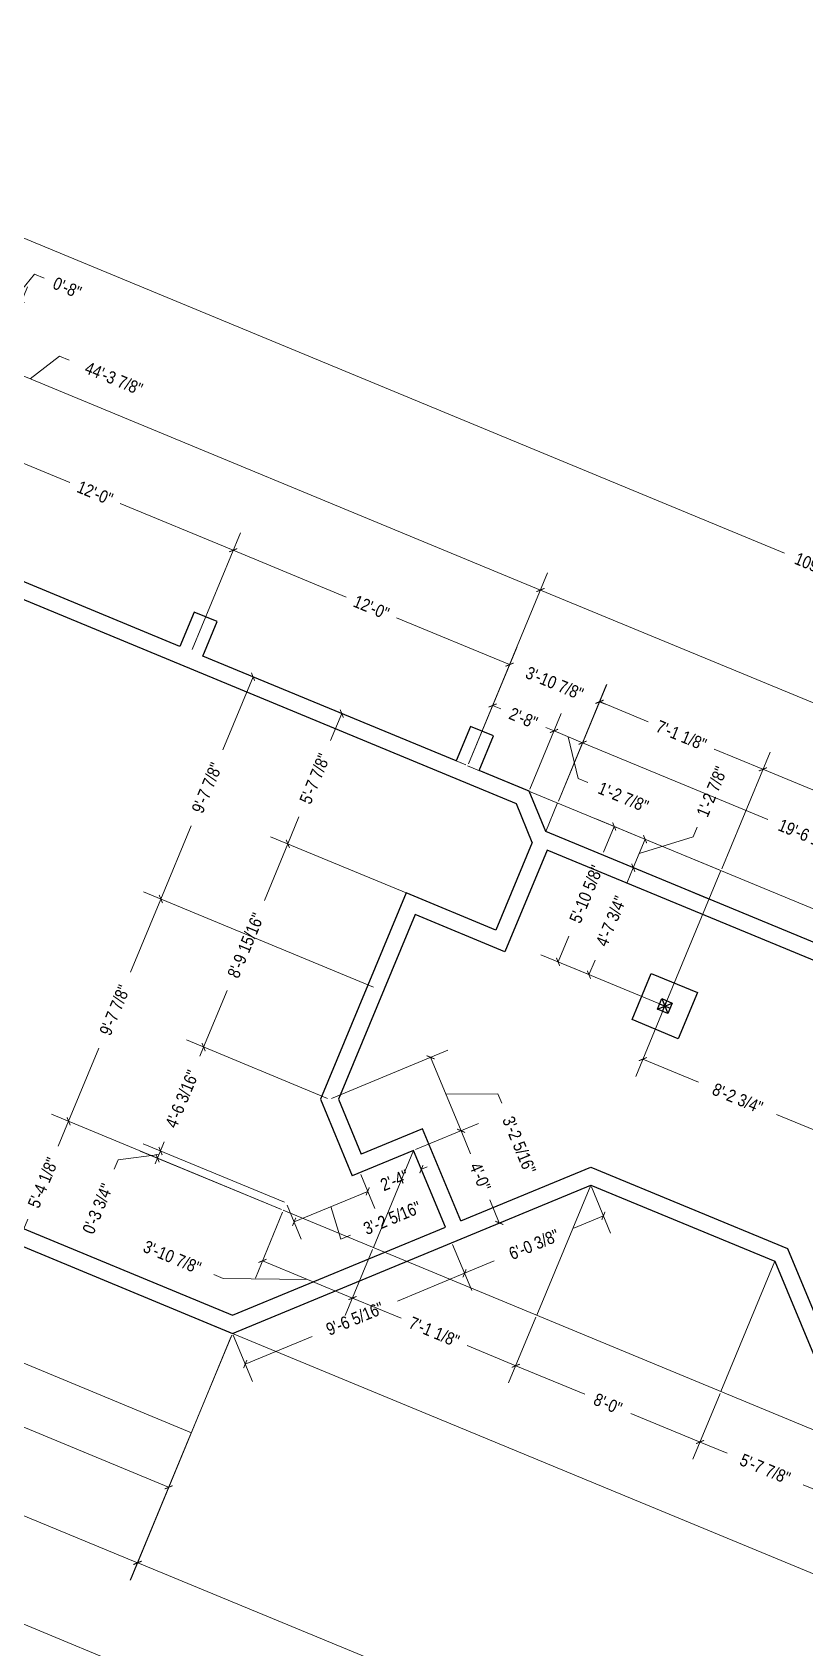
# Model space of a CAD drawing. Header units: inches. Extents: x 6006 to 8652, y 3716 to 4924.
# Drawn here: x 6566 to 6938, y 4146 to 4924 of the extents above; entities that cross this region are included whole.
import ezdxf

# ---------------------------------------------------------------- set-up
doc = ezdxf.new("R2010")
doc.units = ezdxf.units.IN
doc.header["$MEASUREMENT"] = 0
doc.layers.add('FOUNDATION', color=7, linetype='Continuous', lineweight=30)
doc.layers.add('GRID LAYOUT', color=1, linetype='Continuous', lineweight=9)
doc.styles.add('ARCHENTLTD', font='technical.ttf', dxfattribs={"height": 6})
doc.dimstyles.new('ARCHENTLTD', dxfattribs={"dimscale": 0.05, "dimtxt": 0.1875, "dimasz": 3, "dimexe": 9, "dimexo": 1, "dimgap": 2.5, "dimtad": 0, "dimdec": 1, "dimzin": 1, "dimdsep": 46, "dimlunit": 4, "dimtxsty": 'ARCHENTLTD', "dimblk": 'ARCHTICK', "dimcen": 6, "dimclrd": 256, "dimclre": 256, "dimclrt": 256, "dimazin": 0, "dimtol": 1, "dimtfac": 1, "dimtdec": 1, "dimtofl": 0, "dimtmove": 1, "dimatfit": 3, "dimldrblk": 'ARCHTICK', "dimfxl": 1, "dimfrac": 2, "dimtolj": 1, "dimtzin": 0, "dimlwd": 9, "dimlwe": 9, "dimarcsym": 0})

# ---------------------------------------------------------------- blocks, each defined once
blk = doc.blocks.new('_ArchTick')
at = {"color": 0, "linetype": 'ByBlock', "const_width": 0.15}
blk.add_lwpolyline([(-0.5, -0.5), (0.5, 0.5)], dxfattribs=at)
blk = doc.blocks.new('*D5')
at = {"layer": 'GRID LAYOUT', "color": 3, "lineweight": 9}
for p, q in [((6775.97, 4571.39), (6791.05, 4607.79)), ((6787.61, 4599.48), (6791.62, 4597.82)), ((6805.54, 4559.14), (6820.62, 4595.55)), ((6817.17, 4587.23), (6813.16, 4588.9))]:
    blk.add_line(p, q, dxfattribs=at)
at = {"layer": 'GRID LAYOUT', "color": 3, "lineweight": 9, "xscale": 3, "yscale": 3, "zscale": 3}
for p, rotation in [((6787.61, 4599.48), 157.4999999999999), ((6817.17, 4587.23), 337.4999999999999)]:
    blk.add_blockref('_ArchTick', p, dxfattribs=dict(at, rotation=rotation))
at = {"layer": 'GRID LAYOUT', "color": 3, "insert": (6802.39, 4593.36), "char_height": 6, "attachment_point": 5, "rotation": 337.5, "style": 'ARCHENTLTD'}
blk.add_mtext('\\A1;2\'-8"', dxfattribs=at)
blk = doc.blocks.new('*D6')
at = {"layer": 'GRID LAYOUT', "color": 3, "lineweight": 9}
for p, q in [((6642.93, 4626.49), (6666.16, 4682.56)), ((6662.71, 4674.25), (6717.11, 4651.71)), ((6795.75, 4619.14), (6741.35, 4641.67)), ((6775.97, 4571.39), (6799.2, 4627.45))]:
    blk.add_line(p, q, dxfattribs=at)
at = {"layer": 'GRID LAYOUT', "color": 3, "lineweight": 9, "xscale": 3, "yscale": 3, "zscale": 3}
for p, rotation in [((6662.71, 4674.25), 157.5000000000005), ((6795.75, 4619.14), 337.5000000000005)]:
    blk.add_blockref('_ArchTick', p, dxfattribs=dict(at, rotation=rotation))
at = {"layer": 'GRID LAYOUT', "color": 3, "insert": (6729.23, 4646.69), "char_height": 6, "attachment_point": 5, "rotation": 337.5, "style": 'ARCHENTLTD'}
blk.add_mtext('\\A1;12\'-0"', dxfattribs=at)
blk = doc.blocks.new('*D7')
at = {"layer": 'GRID LAYOUT', "color": 3, "lineweight": 9}
for p, q in [((6509.9, 4681.6), (6533.12, 4737.67)), ((6529.67, 4729.35), (6584.07, 4706.82)), ((6662.71, 4674.25), (6608.31, 4696.78)), ((6642.93, 4626.49), (6666.16, 4682.56))]:
    blk.add_line(p, q, dxfattribs=at)
at = {"layer": 'GRID LAYOUT', "color": 3, "lineweight": 9, "xscale": 3, "yscale": 3, "zscale": 3}
for p, rotation in [((6529.67, 4729.35), 157.5000000000001), ((6662.71, 4674.25), 337.5000000000001)]:
    blk.add_blockref('_ArchTick', p, dxfattribs=dict(at, rotation=rotation))
at = {"layer": 'GRID LAYOUT', "color": 3, "insert": (6596.19, 4701.8), "char_height": 6, "attachment_point": 5, "rotation": 337.5, "style": 'ARCHENTLTD'}
blk.add_mtext('\\A1;12\'-0"', dxfattribs=at)
blk = doc.blocks.new('*D10')
at = {"layer": 'GRID LAYOUT', "color": 3, "lineweight": 9}
for p, q in [((6549.83, 4788.45), (6556.35, 4804.21)), ((6556.6, 4794.36), (6567.04, 4807.16)), ((6557.22, 4785.39), (6563.74, 4801.15)), ((6567.04, 4807.16), (6571.66, 4805.24)), ((6552.91, 4795.89), (6560.3, 4792.83))]:
    blk.add_line(p, q, dxfattribs=at)
at = {"layer": 'GRID LAYOUT', "color": 3, "lineweight": 9, "xscale": 3, "yscale": 3, "zscale": 3}
for p, rotation in [((6552.91, 4795.89), 157.5000000000063), ((6560.3, 4792.83), 337.5000000000063)]:
    blk.add_blockref('_ArchTick', p, dxfattribs=dict(at, rotation=rotation))
at = {"layer": 'GRID LAYOUT', "color": 3, "insert": (6582.78, 4800.64), "char_height": 6, "attachment_point": 5, "rotation": 337.5, "style": 'ARCHENTLTD'}
blk.add_mtext('\\A1;0\'-8"', dxfattribs=at)
blk = doc.blocks.new('*D14')
at = {"layer": 'GRID LAYOUT', "color": 3, "lineweight": 9}
for p, q in [((6819.29, 4553.45), (6842.56, 4609.63)), ((6839.12, 4601.32), (6862.53, 4591.62)), ((6917.75, 4568.74), (6894.34, 4578.44)), ((6897.92, 4520.87), (6921.2, 4577.06))]:
    blk.add_line(p, q, dxfattribs=at)
at = {"layer": 'GRID LAYOUT', "color": 3, "lineweight": 9, "xscale": 3, "yscale": 3, "zscale": 3}
for p, rotation in [((6839.12, 4601.32), 157.5000000000013), ((6917.75, 4568.74), 337.5000000000013)]:
    blk.add_blockref('_ArchTick', p, dxfattribs=dict(at, rotation=rotation))
at = {"layer": 'GRID LAYOUT', "color": 3, "insert": (6878.43, 4585.03), "char_height": 6, "attachment_point": 5, "rotation": 337.5, "style": 'ARCHENTLTD'}
blk.add_mtext('\\A1;7\'-1 1/8"', dxfattribs=at)
blk = doc.blocks.new('*D15')
at = {"layer": 'GRID LAYOUT', "color": 3, "lineweight": 9}
for p, q in [((6805.54, 4559.14), (6820.62, 4595.55)), ((6817.17, 4587.23), (6830.92, 4581.54)), ((6819.29, 4553.45), (6834.37, 4589.85)), ((6824.05, 4584.39), (6828.84, 4564.29)), ((6828.84, 4564.29), (6833.46, 4562.37))]:
    blk.add_line(p, q, dxfattribs=at)
at = {"layer": 'GRID LAYOUT', "color": 3, "lineweight": 9, "xscale": 3, "yscale": 3, "zscale": 3}
for p, rotation in [((6817.17, 4587.23), 157.4999999999909), ((6830.92, 4581.54), 337.4999999999909)]:
    blk.add_blockref('_ArchTick', p, dxfattribs=dict(at, rotation=rotation))
at = {"layer": 'GRID LAYOUT', "color": 3, "insert": (6850.54, 4555.3), "char_height": 6, "attachment_point": 5, "rotation": 337.5, "style": 'ARCHENTLTD'}
blk.add_mtext('\\A1;1\'-2 7/8"', dxfattribs=at)
blk = doc.blocks.new('*D16')
at = {"layer": 'GRID LAYOUT', "color": 3, "lineweight": 9}
for p, q in [((6897.92, 4520.87), (6921.2, 4577.06)), ((6917.75, 4568.74), (6951.01, 4554.97)), ((7006.45, 4532.01), (6973.19, 4545.78)), ((6986.62, 4484.13), (7009.89, 4540.32))]:
    blk.add_line(p, q, dxfattribs=at)
at = {"layer": 'GRID LAYOUT', "color": 3, "lineweight": 9, "xscale": 3, "yscale": 3, "zscale": 3}
for p, rotation in [((6917.75, 4568.74), 157.5000000000004), ((7006.45, 4532.01), 337.5000000000004)]:
    blk.add_blockref('_ArchTick', p, dxfattribs=dict(at, rotation=rotation))
at = {"layer": 'GRID LAYOUT', "color": 3, "insert": (6962.1, 4550.38), "char_height": 6, "attachment_point": 5, "rotation": 337.5, "style": 'ARCHENTLTD'}
blk.add_mtext('\\A1;8\'-0"', dxfattribs=at)
blk = doc.blocks.new('*D24')
at = {"layer": 'GRID LAYOUT', "color": 3, "lineweight": 9}
for p, q in [((6775.97, 4571.39), (6799.2, 4627.45)), ((6795.75, 4619.14), (6792.98, 4620.29)), ((6819.29, 4553.45), (6842.51, 4609.51)), ((6839.07, 4601.2), (6841.84, 4600.05))]:
    blk.add_line(p, q, dxfattribs=at)
at = {"layer": 'GRID LAYOUT', "color": 3, "lineweight": 9, "xscale": 3, "yscale": 3, "zscale": 3}
for p, rotation in [((6795.75, 4619.14), 337.5000000000005), ((6839.07, 4601.2), 157.5000000000005)]:
    blk.add_blockref('_ArchTick', p, dxfattribs=dict(at, rotation=rotation))
at = {"layer": 'GRID LAYOUT', "color": 3, "insert": (6817.41, 4610.17), "char_height": 6, "attachment_point": 5, "rotation": 337.5, "style": 'ARCHENTLTD'}
blk.add_mtext('\\A1;3\'-10 7/8"', dxfattribs=at)
blk = doc.blocks.new('*D25')
at = {"layer": 'GRID LAYOUT', "color": 3, "lineweight": 9}
for p, q in [((6819.29, 4553.45), (6834.37, 4589.85)), ((6830.92, 4581.54), (6920.05, 4544.62)), ((7047.22, 4491.95), (6958.09, 4528.86)), ((7035.58, 4463.85), (7050.66, 4500.26))]:
    blk.add_line(p, q, dxfattribs=at)
at = {"layer": 'GRID LAYOUT', "color": 3, "lineweight": 9, "xscale": 3, "yscale": 3, "zscale": 3}
for p, rotation in [((6830.92, 4581.54), 157.4999999999909), ((7047.22, 4491.95), 337.4999999999909)]:
    blk.add_blockref('_ArchTick', p, dxfattribs=dict(at, rotation=rotation))
at = {"layer": 'GRID LAYOUT', "color": 3, "insert": (6939.07, 4536.74), "char_height": 6, "attachment_point": 5, "rotation": 337.5, "style": 'ARCHENTLTD'}
blk.add_mtext('\\A1;19\'-6 1/8"', dxfattribs=at)
blk = doc.blocks.new('*D31')
at = {"layer": 'GRID LAYOUT', "color": 3, "lineweight": 9}
for p, q in [((6686.51, 4355.42), (6673.38, 4323.7)), ((6729.83, 4337.48), (6716.69, 4305.76)), ((6676.82, 4332.02), (6720.14, 4314.08)), ((6657.96, 4323.57), (6653.34, 4325.48)), ((6698.48, 4323.05), (6657.96, 4323.57))]:
    blk.add_line(p, q, dxfattribs=at)
at = {"layer": 'GRID LAYOUT', "color": 3, "lineweight": 9, "xscale": 3, "yscale": 3, "zscale": 3}
for p, rotation in [((6676.82, 4332.02), 157.4999999999996), ((6720.14, 4314.08), 337.4999999999996)]:
    blk.add_blockref('_ArchTick', p, dxfattribs=dict(at, rotation=rotation))
at = {"layer": 'GRID LAYOUT', "color": 3, "insert": (6633.34, 4333.77), "char_height": 6, "attachment_point": 5, "rotation": 337.5, "style": 'ARCHENTLTD'}
blk.add_mtext('\\A1;3\'-10 7/8"', dxfattribs=at)
blk = doc.blocks.new('*D32')
at = {"layer": 'GRID LAYOUT', "color": 3, "lineweight": 9}
for p, q in [((6729.83, 4337.48), (6716.69, 4305.76)), ((6720.14, 4314.08), (6743.55, 4304.38)), ((6808.47, 4304.9), (6795.33, 4273.19)), ((6798.77, 4281.5), (6775.36, 4291.2))]:
    blk.add_line(p, q, dxfattribs=at)
at = {"layer": 'GRID LAYOUT', "color": 3, "lineweight": 9, "xscale": 3, "yscale": 3, "zscale": 3}
for p, rotation in [((6720.14, 4314.08), 157.4999999999996), ((6798.77, 4281.5), 337.4999999999996)]:
    blk.add_blockref('_ArchTick', p, dxfattribs=dict(at, rotation=rotation))
at = {"layer": 'GRID LAYOUT', "color": 3, "insert": (6759.46, 4297.79), "char_height": 6, "attachment_point": 5, "rotation": 337.5, "style": 'ARCHENTLTD'}
blk.add_mtext('\\A1;7\'-1 1/8"', dxfattribs=at)
blk = doc.blocks.new('*D33')
at = {"layer": 'GRID LAYOUT', "color": 3, "lineweight": 9}
for p, q in [((6808.47, 4304.9), (6795.33, 4273.19)), ((6798.77, 4281.5), (6832.03, 4267.73)), ((6897.16, 4268.16), (6884.02, 4236.45)), ((6887.47, 4244.77), (6854.21, 4258.54))]:
    blk.add_line(p, q, dxfattribs=at)
at = {"layer": 'GRID LAYOUT', "color": 3, "lineweight": 9, "xscale": 3, "yscale": 3, "zscale": 3}
for p, rotation in [((6798.77, 4281.5), 157.4999999999996), ((6887.47, 4244.77), 337.4999999999996)]:
    blk.add_blockref('_ArchTick', p, dxfattribs=dict(at, rotation=rotation))
at = {"layer": 'GRID LAYOUT', "color": 3, "insert": (6843.12, 4263.13), "char_height": 6, "attachment_point": 5, "rotation": 337.5, "style": 'ARCHENTLTD'}
blk.add_mtext('\\A1;8\'-0"', dxfattribs=at)
blk = doc.blocks.new('*D34')
at = {"layer": 'GRID LAYOUT', "color": 3, "lineweight": 9}
for p, q in [((6897.16, 4268.16), (6884.02, 4236.45)), ((6887.47, 4244.77), (6900.47, 4239.38)), ((6959.87, 4242.19), (6946.74, 4210.47)), ((6950.18, 4218.79), (6937.18, 4224.17))]:
    blk.add_line(p, q, dxfattribs=at)
at = {"layer": 'GRID LAYOUT', "color": 3, "lineweight": 9, "xscale": 3, "yscale": 3, "zscale": 3}
for p, rotation in [((6887.47, 4244.77), 157.4999999999996), ((6950.18, 4218.79), 337.4999999999996)]:
    blk.add_blockref('_ArchTick', p, dxfattribs=dict(at, rotation=rotation))
at = {"layer": 'GRID LAYOUT', "color": 3, "insert": (6918.82, 4231.78), "char_height": 6, "attachment_point": 5, "rotation": 337.5, "style": 'ARCHENTLTD'}
blk.add_mtext('\\A1;5\'-7 7/8"', dxfattribs=at)
blk = doc.blocks.new('*D42')
at = {"layer": 'GRID LAYOUT', "color": 3, "lineweight": 9}
for p, q in [((6284.58, 4774.93), (6322.69, 4866.94)), ((6319.25, 4858.63), (6810.64, 4655.09)), ((6564.94, 4756.86), (6579.14, 4767.76)), ((6579.14, 4767.76), (6583.76, 4765.85)), ((6775.97, 4571.39), (6814.09, 4663.4))]:
    blk.add_line(p, q, dxfattribs=at)
at = {"layer": 'GRID LAYOUT', "color": 3, "lineweight": 9, "xscale": 3, "yscale": 3, "zscale": 3}
for p, rotation in [((6319.25, 4858.63), 157.4999999999994), ((6810.64, 4655.09), 337.4999999999994)]:
    blk.add_blockref('_ArchTick', p, dxfattribs=dict(at, rotation=rotation))
at = {"layer": 'GRID LAYOUT', "color": 3, "insert": (6605.24, 4756.95), "char_height": 6, "attachment_point": 5, "rotation": 337.5, "style": 'ARCHENTLTD'}
blk.add_mtext('\\A1;44\'-3 7/8"', dxfattribs=at)
blk = doc.blocks.new('*D43')
at = {"layer": 'GRID LAYOUT', "color": 3, "lineweight": 9}
for p, q in [((6775.97, 4571.39), (6814.09, 4663.4)), ((6810.64, 4655.09), (7154.57, 4512.62)), ((7538.22, 4353.71), (7194.29, 4496.17)), ((7503.94, 4270.94), (7541.67, 4362.03))]:
    blk.add_line(p, q, dxfattribs=at)
at = {"layer": 'GRID LAYOUT', "color": 3, "lineweight": 9, "xscale": 3, "yscale": 3, "zscale": 3}
for p, rotation in [((6810.64, 4655.09), 157.4999999999994), ((7538.22, 4353.71), 337.4999999999994)]:
    blk.add_blockref('_ArchTick', p, dxfattribs=dict(at, rotation=rotation))
at = {"layer": 'GRID LAYOUT', "color": 3, "insert": (7174.43, 4504.4), "char_height": 6, "attachment_point": 5, "rotation": 337.5, "style": 'ARCHENTLTD'}
blk.add_mtext('\\A1;65\'-7 1/2"', dxfattribs=at)
blk = doc.blocks.new('*D47')
at = {"layer": 'GRID LAYOUT', "color": 3, "lineweight": 9}
for p, q in [((6443.72, 4386.58), (6409.95, 4305.04)), ((6413.39, 4313.35), (6503.63, 4275.97)), ((6661.98, 4296.18), (6628.2, 4214.63)), ((6631.64, 4222.95), (6541.41, 4260.32))]:
    blk.add_line(p, q, dxfattribs=at)
at = {"layer": 'GRID LAYOUT', "color": 3, "lineweight": 9, "xscale": 3, "yscale": 3, "zscale": 3}
for p, rotation in [((6413.39, 4313.35), 157.4999999999995), ((6631.64, 4222.95), 337.4999999999995)]:
    blk.add_blockref('_ArchTick', p, dxfattribs=dict(at, rotation=rotation))
at = {"layer": 'GRID LAYOUT', "color": 3, "insert": (6522.52, 4268.15), "char_height": 6, "attachment_point": 5, "rotation": 337.5, "style": 'ARCHENTLTD'}
blk.add_mtext('\\A1;19\'-8 1/4"', dxfattribs=at)
blk = doc.blocks.new('*D50')
at = {"layer": 'GRID LAYOUT', "color": 3, "lineweight": 9}
for p, q in [((6150.77, 4451.9), (6121.76, 4381.84)), ((6125.2, 4390.16), (6349.42, 4297.28)), ((6616.59, 4186.61), (6392.37, 4279.49)), ((6642.17, 4248.36), (6613.15, 4178.3))]:
    blk.add_line(p, q, dxfattribs=at)
at = {"layer": 'GRID LAYOUT', "color": 3, "lineweight": 9, "xscale": 3, "yscale": 3, "zscale": 3}
for p, rotation in [((6125.2, 4390.16), 157.4999999999995), ((6616.59, 4186.61), 337.4999999999995)]:
    blk.add_blockref('_ArchTick', p, dxfattribs=dict(at, rotation=rotation))
at = {"layer": 'GRID LAYOUT', "color": 3, "insert": (6370.9, 4288.39), "char_height": 6, "attachment_point": 5, "rotation": 337.5, "style": 'ARCHENTLTD'}
blk.add_mtext('\\A1;44\'-3 7/8"', dxfattribs=at)
blk = doc.blocks.new('*D52')
at = {"layer": 'GRID LAYOUT', "color": 3, "lineweight": 9}
for p, q in [((6661.6, 4295.26), (6613.3, 4178.24)), ((6616.73, 4186.56), (6960.85, 4044.53)), ((7344.7, 3886.11), (7000.58, 4028.13)), ((7389.56, 3994.8), (7341.26, 3877.79))]:
    blk.add_line(p, q, dxfattribs=at)
at = {"layer": 'GRID LAYOUT', "color": 3, "lineweight": 9, "xscale": 3, "yscale": 3, "zscale": 3}
for p, rotation in [((6616.73, 4186.56), 157.5727538267524), ((7344.7, 3886.11), 337.5727538267524)]:
    blk.add_blockref('_ArchTick', p, dxfattribs=dict(at, rotation=rotation))
at = {"layer": 'GRID LAYOUT', "color": 3, "insert": (6980.72, 4036.33), "char_height": 6, "attachment_point": 5, "rotation": 337.57275, "style": 'ARCHENTLTD'}
blk.add_mtext('\\A1;65\'-7 1/2"', dxfattribs=at)
blk = doc.blocks.new('*D53')
at = {"layer": 'GRID LAYOUT', "color": 3, "lineweight": 9}
for p, q in [((6284.58, 4774.93), (6346.19, 4923.68)), ((6342.75, 4915.37), (6928.18, 4672.88)), ((7561.73, 4410.45), (6976.3, 4652.94)), ((7503.55, 4270.01), (7565.17, 4418.77))]:
    blk.add_line(p, q, dxfattribs=at)
at = {"layer": 'GRID LAYOUT', "color": 3, "lineweight": 9, "xscale": 3, "yscale": 3, "zscale": 3}
for p, rotation in [((6342.75, 4915.37), 157.5000000000054), ((7561.73, 4410.45), 337.5000000000054)]:
    blk.add_blockref('_ArchTick', p, dxfattribs=dict(at, rotation=rotation))
at = {"layer": 'GRID LAYOUT', "color": 3, "insert": (6952.24, 4662.91), "char_height": 6, "attachment_point": 5, "rotation": 337.5, "style": 'ARCHENTLTD'}
blk.add_mtext('\\A1;109\'-11 7/16"', dxfattribs=at)
blk = doc.blocks.new('*D54')
at = {"layer": 'GRID LAYOUT', "color": 3, "lineweight": 9}
for p, q in [((6150.77, 4451.9), (6103.27, 4337.22)), ((6106.71, 4345.53), (6695.01, 4101.85)), ((7325.75, 3840.59), (6737.46, 4084.27)), ((7369.81, 3946.96), (7322.31, 3832.27))]:
    blk.add_line(p, q, dxfattribs=at)
at = {"layer": 'GRID LAYOUT', "color": 3, "lineweight": 9, "xscale": 3, "yscale": 3, "zscale": 3}
for p, rotation in [((6106.71, 4345.53), 157.4999999999995), ((7325.75, 3840.59), 337.4999999999995)]:
    blk.add_blockref('_ArchTick', p, dxfattribs=dict(at, rotation=rotation))
at = {"layer": 'GRID LAYOUT', "color": 3, "insert": (6716.23, 4093.06), "char_height": 6, "attachment_point": 5, "rotation": 337.5, "style": 'ARCHENTLTD'}
blk.add_mtext('\\A1;109\'-11 1/2"', dxfattribs=at)
blk = doc.blocks.new('*D95')
at = {"layer": 'GRID LAYOUT', "color": 3, "lineweight": 9}
for p, q in [((6627.87, 4506.28), (6613.28, 4471.11)), ((6730.32, 4463.78), (6619.55, 4509.73)), ((6583.47, 4399.24), (6598.06, 4434.4)), ((6685.92, 4356.74), (6575.16, 4402.68))]:
    blk.add_line(p, q, dxfattribs=at)
at = {"layer": 'GRID LAYOUT', "color": 3, "lineweight": 9, "xscale": 3, "yscale": 3, "zscale": 3}
for p, rotation in [((6627.87, 4506.28), 67.47350971644711), ((6583.47, 4399.24), 247.4735097164472)]:
    blk.add_blockref('_ArchTick', p, dxfattribs=dict(at, rotation=rotation))
at = {"layer": 'GRID LAYOUT', "color": 3, "insert": (6605.67, 4452.76), "char_height": 6, "attachment_point": 5, "rotation": 67.47351, "style": 'ARCHENTLTD'}
blk.add_mtext('\\A1;9\'-7 7/8"', dxfattribs=at)
blk = doc.blocks.new('*D96')
at = {"layer": 'GRID LAYOUT', "color": 3, "lineweight": 9}
for p, q in [((6774.67, 4570.85), (6663.95, 4616.77)), ((6672.26, 4613.32), (6657.68, 4578.15)), ((6627.87, 4506.28), (6642.45, 4541.44)), ((6730.27, 4463.81), (6619.55, 4509.73))]:
    blk.add_line(p, q, dxfattribs=at)
at = {"layer": 'GRID LAYOUT', "color": 3, "lineweight": 9, "xscale": 3, "yscale": 3, "zscale": 3}
for p, rotation in [((6672.26, 4613.32), 67.47350971644715), ((6627.87, 4506.28), 247.4735097164472)]:
    blk.add_blockref('_ArchTick', p, dxfattribs=dict(at, rotation=rotation))
at = {"layer": 'GRID LAYOUT', "color": 3, "insert": (6650.07, 4559.8), "char_height": 6, "attachment_point": 5, "rotation": 67.47351, "style": 'ARCHENTLTD'}
blk.add_mtext('\\A1;9\'-7 7/8"', dxfattribs=at)
blk = doc.blocks.new('*D97')
at = {"layer": 'GRID LAYOUT', "color": 3, "lineweight": 9}
for p, q in [((6685.97, 4356.72), (6575.16, 4402.68)), ((6583.47, 4399.24), (6578.48, 4387.2)), ((6558.91, 4340.01), (6563.9, 4352.04)), ((6661.44, 4297.49), (6550.59, 4343.46))]:
    blk.add_line(p, q, dxfattribs=at)
at = {"layer": 'GRID LAYOUT', "color": 3, "lineweight": 9, "xscale": 3, "yscale": 3, "zscale": 3}
for p, rotation in [((6583.47, 4399.24), 67.47350971644711), ((6558.91, 4340.01), 247.4735097164472)]:
    blk.add_blockref('_ArchTick', p, dxfattribs=dict(at, rotation=rotation))
at = {"layer": 'GRID LAYOUT', "color": 3, "insert": (6571.19, 4369.62), "char_height": 6, "attachment_point": 5, "rotation": 67.47351, "style": 'ARCHENTLTD'}
blk.add_mtext('\\A1;5\'-4 1/8"', dxfattribs=at)
blk = doc.blocks.new('*D98')
at = {"layer": 'GRID LAYOUT', "color": 3, "lineweight": 9}
for p, q in [((6774.67, 4570.85), (6706.67, 4599.01)), ((6714.99, 4595.57), (6709.6, 4582.56)), ((6689.01, 4532.85), (6694.39, 4545.85)), ((6748.69, 4508.13), (6680.69, 4536.3))]:
    blk.add_line(p, q, dxfattribs=at)
at = {"layer": 'GRID LAYOUT', "color": 3, "lineweight": 9, "xscale": 3, "yscale": 3, "zscale": 3}
for p, rotation in [((6714.99, 4595.57), 67.49999999999936), ((6689.01, 4532.85), 247.4999999999993)]:
    blk.add_blockref('_ArchTick', p, dxfattribs=dict(at, rotation=rotation))
at = {"layer": 'GRID LAYOUT', "color": 3, "insert": (6702, 4564.21), "char_height": 6, "attachment_point": 5, "rotation": 67.5, "style": 'ARCHENTLTD'}
blk.add_mtext('\\A1;5\'-7 7/8"', dxfattribs=at)
blk = doc.blocks.new('*D99')
at = {"layer": 'GRID LAYOUT', "color": 3, "lineweight": 9}
for p, q in [((6748.69, 4508.13), (6680.69, 4536.3)), ((6689.01, 4532.85), (6677.73, 4505.63)), ((6648.47, 4434.97), (6659.74, 4462.2)), ((6708.15, 4410.25), (6640.15, 4438.42))]:
    blk.add_line(p, q, dxfattribs=at)
at = {"layer": 'GRID LAYOUT', "color": 3, "lineweight": 9, "xscale": 3, "yscale": 3, "zscale": 3}
for p, rotation in [((6689.01, 4532.85), 67.49999999999936), ((6648.47, 4434.97), 247.4999999999993)]:
    blk.add_blockref('_ArchTick', p, dxfattribs=dict(at, rotation=rotation))
at = {"layer": 'GRID LAYOUT', "color": 3, "insert": (6668.74, 4483.91), "char_height": 6, "attachment_point": 5, "rotation": 67.5, "style": 'ARCHENTLTD'}
blk.add_mtext('\\A1;8\'-9 15/16"', dxfattribs=at)
blk = doc.blocks.new('*D100')
at = {"layer": 'GRID LAYOUT', "color": 3, "lineweight": 9}
for p, q in [((6708.15, 4410.25), (6640.15, 4438.42)), ((6648.47, 4434.97), (6646.65, 4430.59)), ((6687.41, 4360.2), (6619.42, 4388.37)), ((6627.73, 4384.92), (6629.55, 4389.31))]:
    blk.add_line(p, q, dxfattribs=at)
at = {"layer": 'GRID LAYOUT', "color": 3, "lineweight": 9, "xscale": 3, "yscale": 3, "zscale": 3}
for p, rotation in [((6648.47, 4434.97), 67.49999999999936), ((6627.73, 4384.92), 247.4999999999993)]:
    blk.add_blockref('_ArchTick', p, dxfattribs=dict(at, rotation=rotation))
at = {"layer": 'GRID LAYOUT', "color": 3, "insert": (6638.1, 4409.95), "char_height": 6, "attachment_point": 5, "rotation": 67.5, "style": 'ARCHENTLTD'}
blk.add_mtext('\\A1;4\'-6 3/16"', dxfattribs=at)
blk = doc.blocks.new('*D101')
at = {"layer": 'GRID LAYOUT', "color": 3, "lineweight": 9}
for p, q in [((6687.41, 4360.2), (6619.42, 4388.37)), ((6607.25, 4380.71), (6605.34, 4376.09)), ((6627.01, 4383.18), (6607.25, 4380.71)), ((6685.92, 4356.74), (6617.98, 4384.89)), ((6626.29, 4381.44), (6625.15, 4378.67)), ((6627.73, 4384.92), (6626.29, 4381.44)), ((6627.73, 4384.92), (6628.88, 4387.69))]:
    blk.add_line(p, q, dxfattribs=at)
at = {"layer": 'GRID LAYOUT', "color": 3, "lineweight": 9, "xscale": 3, "yscale": 3, "zscale": 3}
for p, rotation in [((6626.29, 4381.44), 67.49999999999939), ((6627.73, 4384.92), 247.4999999999993)]:
    blk.add_blockref('_ArchTick', p, dxfattribs=dict(at, rotation=rotation))
at = {"layer": 'GRID LAYOUT', "color": 3, "insert": (6597.47, 4357.1), "char_height": 6, "attachment_point": 5, "rotation": 67.5, "style": 'ARCHENTLTD'}
blk.add_mtext('\\A1;0\'-3 3/4"', dxfattribs=at)
blk = doc.blocks.new('*D102')
at = {"layer": 'GRID LAYOUT', "color": 3, "lineweight": 9}
for p, q in [((6724.11, 4373.55), (6730.9, 4357.16)), ((6692.07, 4350.82), (6727.46, 4365.48)), ((6688.72, 4358.89), (6695.51, 4342.5)), ((6709.76, 4358.15), (6714.49, 4342.42)), ((6714.49, 4342.42), (6719.11, 4344.34))]:
    blk.add_line(p, q, dxfattribs=at)
at = {"layer": 'GRID LAYOUT', "color": 3, "lineweight": 9, "xscale": 3, "yscale": 3, "zscale": 3}
for p, rotation in [((6727.46, 4365.48), 22.50000000000307), ((6692.07, 4350.82), 202.5000000000031)]:
    blk.add_blockref('_ArchTick', p, dxfattribs=dict(at, rotation=rotation))
at = {"layer": 'GRID LAYOUT', "color": 3, "insert": (6739.24, 4352.67), "char_height": 6, "attachment_point": 5, "rotation": 22.5, "style": 'ARCHENTLTD'}
blk.add_mtext('\\A1;3\'-2 5/16"', dxfattribs=at)
blk = doc.blocks.new('*D103')
at = {"layer": 'GRID LAYOUT', "color": 3, "lineweight": 9}
for p, q in [((6749.98, 4384.27), (6756.76, 4367.88)), ((6724.11, 4373.55), (6730.9, 4357.16)), ((6753.32, 4376.19), (6756.09, 4377.34)), ((6727.46, 4365.48), (6724.69, 4364.33))]:
    blk.add_line(p, q, dxfattribs=at)
at = {"layer": 'GRID LAYOUT', "color": 3, "lineweight": 9, "xscale": 3, "yscale": 3, "zscale": 3}
for p, rotation in [((6753.32, 4376.19), 202.5000000000031), ((6727.46, 4365.48), 22.50000000000312)]:
    blk.add_blockref('_ArchTick', p, dxfattribs=dict(at, rotation=rotation))
at = {"layer": 'GRID LAYOUT', "color": 3, "insert": (6740.39, 4370.84), "char_height": 6, "attachment_point": 5, "rotation": 22.5, "style": 'ARCHENTLTD'}
blk.add_mtext('\\A1;2\'-4"', dxfattribs=at)
blk = doc.blocks.new('*D104')
at = {"layer": 'GRID LAYOUT', "color": 3, "lineweight": 9}
for p, q in [((6768.34, 4339.92), (6777.54, 4317.71)), ((6774.1, 4326.03), (6741.85, 4312.67)), ((6662.74, 4296.18), (6671.94, 4273.97)), ((6668.5, 4282.29), (6700.75, 4295.65))]:
    blk.add_line(p, q, dxfattribs=at)
at = {"layer": 'GRID LAYOUT', "color": 3, "lineweight": 9, "xscale": 3, "yscale": 3, "zscale": 3}
for p, rotation in [((6774.1, 4326.03), 22.50000000002829), ((6668.5, 4282.29), 202.5000000000283)]:
    blk.add_blockref('_ArchTick', p, dxfattribs=dict(at, rotation=rotation))
at = {"layer": 'GRID LAYOUT', "color": 3, "insert": (6721.3, 4304.16), "char_height": 6, "attachment_point": 5, "rotation": 22.5, "style": 'ARCHENTLTD'}
blk.add_mtext('\\A1;9\'-6 5/16"', dxfattribs=at)
blk = doc.blocks.new('*D105')
at = {"layer": 'GRID LAYOUT', "color": 3, "lineweight": 9}
for p, q in [((6835.21, 4367.62), (6844.41, 4345.41)), ((6840.96, 4353.73), (6826.67, 4347.8)), ((6768.34, 4339.92), (6777.54, 4317.71)), ((6774.1, 4326.03), (6788.4, 4331.95))]:
    blk.add_line(p, q, dxfattribs=at)
at = {"layer": 'GRID LAYOUT', "color": 3, "lineweight": 9, "xscale": 3, "yscale": 3, "zscale": 3}
for p, rotation in [((6840.96, 4353.73), 22.50000000002832), ((6774.1, 4326.03), 202.5000000000284)]:
    blk.add_blockref('_ArchTick', p, dxfattribs=dict(at, rotation=rotation))
at = {"layer": 'GRID LAYOUT', "color": 3, "insert": (6807.53, 4339.88), "char_height": 6, "attachment_point": 5, "rotation": 22.5, "style": 'ARCHENTLTD'}
blk.add_mtext('\\A1;6\'-0 3/8"', dxfattribs=at)
blk = doc.blocks.new('*D106')
at = {"layer": 'GRID LAYOUT', "color": 3, "lineweight": 9}
for p, q in [((6750.52, 4385.57), (6780.75, 4398.1)), ((6772.43, 4394.65), (6777.02, 4383.59)), ((6790.8, 4350.31), (6786.22, 4361.37)), ((6768.89, 4341.23), (6799.12, 4353.75))]:
    blk.add_line(p, q, dxfattribs=at)
at = {"layer": 'GRID LAYOUT', "color": 3, "lineweight": 9, "xscale": 3, "yscale": 3, "zscale": 3}
for p, rotation in [((6772.43, 4394.65), 112.4999999999997), ((6790.8, 4350.31), 292.4999999999997)]:
    blk.add_blockref('_ArchTick', p, dxfattribs=dict(at, rotation=rotation))
at = {"layer": 'GRID LAYOUT', "color": 3, "insert": (6781.62, 4372.48), "char_height": 6, "attachment_point": 5, "rotation": 292.5, "style": 'ARCHENTLTD'}
blk.add_mtext('\\A1;4\'-0"', dxfattribs=at)
blk = doc.blocks.new('*D107')
at = {"layer": 'GRID LAYOUT', "color": 3, "lineweight": 9}
for p, q in [((6709.99, 4410.25), (6766.09, 4433.49)), ((6772.43, 4394.65), (6757.77, 4430.04)), ((6765.1, 4412.35), (6790.15, 4412.51)), ((6790.15, 4412.51), (6792.07, 4407.89)), ((6750.52, 4385.57), (6780.75, 4398.1))]:
    blk.add_line(p, q, dxfattribs=at)
at = {"layer": 'GRID LAYOUT', "color": 3, "lineweight": 9, "xscale": 3, "yscale": 3, "zscale": 3}
for p, rotation in [((6757.77, 4430.04), 112.4999999999997), ((6772.43, 4394.65), 292.4999999999997)]:
    blk.add_blockref('_ArchTick', p, dxfattribs=dict(at, rotation=rotation))
at = {"layer": 'GRID LAYOUT', "color": 3, "insert": (6800.4, 4387.77), "char_height": 6, "attachment_point": 5, "rotation": 292.5, "style": 'ARCHENTLTD'}
blk.add_mtext('\\A1;3\'-2 5/16"', dxfattribs=at)
blk = doc.blocks.new('*D108')
at = {"layer": 'GRID LAYOUT', "color": 3, "lineweight": 9}
for p, q in [((6896.62, 4520.33), (6852.72, 4538.52)), ((6858.18, 4528.2), (6884.17, 4536.26)), ((6884.17, 4536.26), (6886.09, 4540.88)), ((6861.03, 4535.07), (6855.34, 4521.32)), ((6890.92, 4506.58), (6847.02, 4524.77))]:
    blk.add_line(p, q, dxfattribs=at)
at = {"layer": 'GRID LAYOUT', "color": 3, "lineweight": 9, "xscale": 3, "yscale": 3, "zscale": 3}
for p, rotation in [((6861.03, 4535.07), 67.4999999999996), ((6855.34, 4521.32), 247.4999999999996)]:
    blk.add_blockref('_ArchTick', p, dxfattribs=dict(at, rotation=rotation))
at = {"layer": 'GRID LAYOUT', "color": 3, "insert": (6893.16, 4557.96), "char_height": 6, "attachment_point": 5, "rotation": 67.5, "style": 'ARCHENTLTD'}
blk.add_mtext('\\A1;1\'-2 7/8"', dxfattribs=at)
blk = doc.blocks.new('*D109')
at = {"layer": 'GRID LAYOUT', "color": 3, "lineweight": 9}
for p, q in [((6890.92, 4506.58), (6847.02, 4524.77)), ((6855.34, 4521.32), (6852.43, 4514.3)), ((6834, 4469.82), (6836.91, 4476.84)), ((6869.59, 4455.08), (6825.69, 4473.26))]:
    blk.add_line(p, q, dxfattribs=at)
at = {"layer": 'GRID LAYOUT', "color": 3, "lineweight": 9, "xscale": 3, "yscale": 3, "zscale": 3}
for p, rotation in [((6855.34, 4521.32), 67.4999999999996), ((6834, 4469.82), 247.4999999999996)]:
    blk.add_blockref('_ArchTick', p, dxfattribs=dict(at, rotation=rotation))
at = {"layer": 'GRID LAYOUT', "color": 3, "insert": (6844.67, 4495.57), "char_height": 6, "attachment_point": 5, "rotation": 67.5, "style": 'ARCHENTLTD'}
blk.add_mtext('\\A1;4\'-7 3/4"', dxfattribs=at)
blk = doc.blocks.new('*D110')
at = {"layer": 'GRID LAYOUT', "color": 3, "lineweight": 9}
for p, q in [((6860.11, 4535.45), (6837.85, 4544.68)), ((6846.16, 4541.23), (6841.05, 4528.89)), ((6819.13, 4475.98), (6824.24, 4488.32)), ((6833.08, 4470.2), (6810.82, 4479.42))]:
    blk.add_line(p, q, dxfattribs=at)
at = {"layer": 'GRID LAYOUT', "color": 3, "lineweight": 9, "xscale": 3, "yscale": 3, "zscale": 3}
for p, rotation in [((6846.16, 4541.23), 67.4999999999996), ((6819.13, 4475.98), 247.4999999999996)]:
    blk.add_blockref('_ArchTick', p, dxfattribs=dict(at, rotation=rotation))
at = {"layer": 'GRID LAYOUT', "color": 3, "insert": (6832.65, 4508.6), "char_height": 6, "attachment_point": 5, "rotation": 67.5, "style": 'ARCHENTLTD'}
blk.add_mtext('\\A1;5\'-10 5/8"', dxfattribs=at)
blk = doc.blocks.new('*D117')
at = {"layer": 'GRID LAYOUT', "color": 3, "lineweight": 9}
for p, q in [((6871.18, 4456.31), (6856.5, 4420.86)), ((6859.94, 4429.17), (6886.81, 4418.05)), ((6962.42, 4418.52), (6947.73, 4383.07)), ((6951.17, 4391.38), (6924.31, 4402.51))]:
    blk.add_line(p, q, dxfattribs=at)
at = {"layer": 'GRID LAYOUT', "color": 3, "lineweight": 9, "xscale": 3, "yscale": 3, "zscale": 3}
for p, rotation in [((6859.94, 4429.17), 157.4999999999984), ((6951.17, 4391.38), 337.4999999999984)]:
    blk.add_blockref('_ArchTick', p, dxfattribs=dict(at, rotation=rotation))
at = {"layer": 'GRID LAYOUT', "color": 3, "insert": (6905.56, 4410.28), "char_height": 6, "attachment_point": 5, "rotation": 337.5, "style": 'ARCHENTLTD'}
blk.add_mtext('\\A1;8\'-2 3/4"', dxfattribs=at)
blk = doc.blocks.new('*D131')
at = {"layer": 'GRID LAYOUT', "color": 3, "lineweight": 9}
for p, q in [((6239.47, 4666.02), (6081.69, 4285.12)), ((6085.14, 4293.44), (6748.33, 4018.74)), ((7613.9, 4096.71), (7456.13, 3715.82)), ((7459.57, 3724.13), (6796.38, 3998.84))]:
    blk.add_line(p, q, dxfattribs=at)
at = {"layer": 'GRID LAYOUT', "color": 3, "lineweight": 9, "xscale": 3, "yscale": 3, "zscale": 3}
for p, rotation in [((6085.14, 4293.44), 157.5), ((7459.57, 3724.13), 337.5000000000001)]:
    blk.add_blockref('_ArchTick', p, dxfattribs=dict(at, rotation=rotation))
at = {"layer": 'GRID LAYOUT', "color": 3, "insert": (6772.35, 4008.79), "char_height": 6, "attachment_point": 5, "rotation": 337.5, "style": 'ARCHENTLTD'}
blk.add_mtext('\\A1;123\'-11 11/16"', dxfattribs=at)

msp = doc.modelspace()

# ---------------------------------------------------------------- linework, layer by layer
at = {"layer": 'FOUNDATION'}
for p, q in [((6799.03124, 4552.0941), (6346.90993, 4739.36888)), ((6637.0081, 4627.86542), (6515.056, 4678.37963)), ((6643.8964, 4644.49525), (6637.0081, 4627.86542)), ((6654.98296, 4639.90305), (6643.8964, 4644.49525)), ((6648.09465, 4623.27322), (6654.98296, 4639.90305)), ((6770.04675, 4572.75901), (6648.09465, 4623.27322)), ((6776.93505, 4589.38884), (6770.04675, 4572.75901)), ((6788.02161, 4584.79664), (6776.93505, 4589.38884)), ((6781.13331, 4568.16681), (6788.02161, 4584.79664)), ((6805.15417, 4558.21704), (6781.13331, 4568.16681)), ((6806.71404, 4533.54619), (6799.03124, 4552.0941)), ((6813.20839, 4538.77244), (6805.15417, 4558.21704)), ((7029.50499, 4449.17945), (6813.20839, 4538.77244)), ((6806.71404, 4533.54619), (6789.23065, 4491.33756)), ((6813.84244, 4529.85067), (6793.56022, 4480.88505)), ((7029.50499, 4440.52032), (6813.84244, 4529.85067)), ((6745.9171, 4509.27862), (6704.74113, 4409.87105)), ((6789.23065, 4491.33756), (6745.9171, 4509.27862)), ((6750.24667, 4498.82611), (6713.40027, 4409.87105)), ((6793.56022, 4480.88505), (6750.24667, 4498.82611)), ((6704.74113, 4409.87105), (6720.03527, 4372.94773)), ((6713.40027, 4409.87105), (6724.36484, 4383.40023)), ((6753.92239, 4395.64337), (6724.36484, 4383.40023)), ((6772.28747, 4351.30613), (6753.92239, 4395.64337)), ((6450.20903, 4393.68175), (6662.37669, 4305.79903)), ((6444.08609, 4387.55882), (6662.36079, 4297.10335)), ((6749.59282, 4385.19086), (6720.03527, 4372.94773)), ((6764.89598, 4348.24578), (6749.59282, 4385.19086)), ((6772.28747, 4351.30613), (6834.82776, 4377.2001)), ((6834.82776, 4377.2001), (6929.64248, 4337.92656)), ((6662.36079, 4297.10335), (6834.82711, 4368.54124)), ((6834.82711, 4368.54124), (6923.51954, 4331.80363)), ((6662.37669, 4305.79903), (6764.89598, 4348.24578)), ((6929.64248, 4337.92656), (6966.38008, 4249.23413)), ((6923.51954, 4331.80363), (6960.25715, 4243.11119))]:
    msp.add_line(p, q, dxfattribs=at)
at = {"layer": 'FOUNDATION', "color": 6}
for p, q in [((6869.02405, 4458.28605), (6872.00062, 4451.09995)), ((6866.91929, 4453.20471), (6874.10538, 4456.18129)), ((6867.97167, 4455.74538), (6873.053, 4453.64062)), ((6869.45996, 4452.15233), (6871.56471, 4457.23367))]:
    msp.add_line(p, q, dxfattribs=at)
at = {"layer": 'FOUNDATION'}
for points in [[(6864.01798, 4470.37176), (6886.19109, 4461.18736), (6877.00669, 4439.01425), (6854.83358, 4448.19865)], [(6866.91929, 4453.20471), (6869.02405, 4458.28605), (6874.10538, 4456.18129), (6872.00062, 4451.09995)]]:
    msp.add_lwpolyline(points, close=True, dxfattribs=at)
at = {"layer": 'GRID LAYOUT', "color": 6}
for p, q in [((6775.59003, 4570.46291), (7503.17196, 4269.0886)), ((6813.20839, 4538.77244), (6818.90358, 4552.52185)), ((6871.56471, 4457.23367), (6897.54213, 4519.94869)), ((6642.61093, 4249.25452), (6151.15625, 4452.82171)), ((6749.59282, 4385.19086), (6730.21115, 4338.39937)), ((6834.82711, 4368.54124), (6808.84969, 4305.82621)), ((6686.8481, 4356.36093), (7414.47952, 4054.96612)), ((6923.51954, 4331.80363), (6897.54213, 4269.0886)), ((6662.36079, 4297.10335), (7389.94272, 3995.72905))]:
    msp.add_line(p, q, dxfattribs=at)

# ---------------------------------------------------------------- dimensions: what is measured, and where the dimension line sits
for p1, p2, distance, picture, middle in [((7503.17196, 4269.0886), (6284.1949, 4774.00543), -153.00884, '*D53', (6952.23738, 4662.90875)), ((6549.44312, 4787.52874), (6556.83415, 4784.46727), 9.05319, '*D10', (6573.96743, 4804.28709)), ((6509.51272, 4680.67573), (6642.55138, 4625.56932), 52.6863, '*D7', (6596.19422, 4701.79832)), ((6775.59003, 4570.46291), (6642.55138, 4625.56932), -52.6863, '*D6', (6729.23288, 4646.69191)), ((6239.84869, 4666.94419), (7614.28031, 4097.63597), -404.27869, '*D131', (6772.35374, 4008.78528)), ((6775.59003, 4570.46291), (6805.15417, 4558.21704), 31.40782, '*D5', (6802.39135, 4593.35701)), ((6897.5421276, 4519.9486934), (6818.9035814, 4552.5218457), -52.8156415, '*D14', (6878.4345254, 4585.0305597)), ((6775.59003, 4570.46291), (6749.61262, 4507.74788), -65.59761, '*D98', (6701.99704, 4564.20851)), ((6986.23456, 4483.21108), (6897.54213, 4519.94869), -52.81564, '*D16', (6962.10002, 4550.37518)), ((6861.032412, 4535.071513), (6834.00262, 4469.815822), -16.096296, '*D110', (6832.646477, 4508.603453)), ((6731.24381, 4463.40167), (6686.8481, 4356.36093), -111.9154, '*D95', (6605.66941, 4452.75727)), ((6151.15625, 4452.82171), (7370.19403, 3947.87973), -116.1309, '*D54', (6716.23377, 4093.05976)), ((6151.15625, 4452.82171), (6642.55138, 4249.27919), -67.82858, '*D50', (6370.89694, 4288.38501)), ((6767.96162, 4340.84465), (6749.59282, 4385.19086), -24.72373, '*D106', (6781.61897, 4372.47912)), ((6662.36079, 4297.10335), (6767.96162, 4340.84465), -16.03644, '*D104', (6721.29809, 4304.15826)), ((7389.94272, 3995.72905), (6661.97811, 4296.17947), 118.59299, '*D52', (6980.71601, 4036.33109))]:
    dim = msp.add_aligned_dim(p1=p1, p2=p2, distance=distance, dimstyle='ARCHENTLTD', override={"dimscale": 1, "dimtxt": 6, "dimdec": 4, "dimrnd": 0.0625, "dimclrd": 3, "dimclre": 3, "dimclrt": 3, "dimtol": 0, "dimtdec": 4}, dxfattribs=at)
    dim.commit()
    dim.dimension.update_dxf_attribs({"geometry": picture, "text_midpoint": middle})
for base, p1, p2, angle, override, picture, middle, dimtype in [((6810.64199, 4655.08582), (6284.1949, 4774.00543), (6775.59003, 4570.46291), 157.5, {"dimscale": 1, "dimtxt": 6, "dimgap": 2.5, "dimdec": 4, "dimrnd": 0.0625, "dimclrd": 3, "dimclre": 3, "dimclrt": 3, "dimtol": 0, "dimtdec": 4}, '*D42', (6586.07095, 4764.8915), 160), ((6830.92283, 4581.53889), (6805.15417, 4558.21704), (6818.90358, 4552.52185), 337.5, {"dimscale": 1, "dimtxt": 6, "dimdec": 4, "dimrnd": 0.0625, "dimclrd": 3, "dimclre": 3, "dimclrt": 3, "dimtol": 0, "dimtdec": 4}, '*D15', (6835.76761, 4561.4173), 161), ((6855.337221, 4521.322106), (6897.542128, 4519.948693), (6891.846937, 4506.199286), 247.5, {"dimscale": 1, "dimtxt": 6, "dimdec": 4, "dimrnd": 0.0625, "dimclrd": 3, "dimclre": 3, "dimclrt": 3, "dimtol": 0, "dimtdec": 4}, '*D108', (6887.041827, 4543.190592), 161), ((6757.77448, 4430.04481), (6749.59282, 4385.19086), (6709.0707, 4409.87105), 292.5, {"dimscale": 1, "dimtxt": 6, "dimdec": 4, "dimrnd": 0.0625, "dimclrd": 3, "dimclre": 3, "dimclrt": 3, "dimtol": 0, "dimtdec": 4}, '*D107', (6793.02507, 4405.58084), 160), ((6626.29331, 4381.44354), (6688.33821, 4359.81837), (6686.8481, 4356.36093), 67.5, {"dimscale": 1, "dimtxt": 6, "dimdec": 4, "dimrnd": 0.0625, "dimclrd": 3, "dimclre": 3, "dimclrt": 3, "dimtol": 0, "dimtdec": 4}, '*D101', (6604.38041, 4373.78415), 160), ((6727.45821, 4365.47967), (6688.33821, 4359.81837), (6723.73079, 4374.47846), 22.5, {"dimscale": 1, "dimtxt": 6, "dimdec": 4, "dimrnd": 0.0625, "dimclrd": 3, "dimclre": 3, "dimclrt": 3, "dimtol": 0, "dimtdec": 4}, '*D102', (6721.4226, 4345.29176), 161), ((6720.1361, 4314.07605), (6686.89759, 4356.34043), (6730.21115, 4338.39937), 337.5, {"dimscale": 1, "dimtxt": 6, "dimdec": 4, "dimrnd": 0.0625, "dimclrd": 3, "dimclre": 3, "dimclrt": 3, "dimtol": 0, "dimtdec": 4}, '*D31', (6651.03163, 4326.43703), 161)]:
    dim = msp.add_linear_dim(base=base, p1=p1, p2=p2, angle=angle, dimstyle='ARCHENTLTD', override=override, dxfattribs=at)
    dim.commit()
    dim.dimension.update_dxf_attribs({"geometry": picture, "text_midpoint": middle, "dimtype": dimtype})
for base, p1, p2, angle, picture, middle in [((7538.22392, 4353.71152), (6775.59003, 4570.46291), (7503.55464, 4270.01248), 157.5, '*D43', (7174.43295, 4504.39867)), ((6839.065756, 4601.19764), (6775.590029, 4570.462906), (6818.903581, 4552.521846), 337.5, '*D24', (6817.408979, 4610.16817)), ((6672.26298, 4613.31835), (6731.19431, 4463.42217), (6775.59003, 4570.46291), 67.47350972, '*D96', (6650.06512, 4559.79798)), ((7047.219431, 4491.945905), (6818.903581, 4552.521846), (7035.200178, 4462.928862), 157.5, '*D25', (6939.071132, 4536.742397)), ((6648.46642, 4434.97416), (6749.61262, 4507.74788), (6709.0707, 4409.87105), 67.5, '*D99', (6668.73737, 4483.91258)), ((6834.00262, 4469.81582), (6891.84694, 4506.19929), (6870.51234, 4454.693), 67.5, '*D109', (6844.66992, 4495.56896)), ((6859.94184, 4429.17358), (6962.79782, 4419.44368), (6871.56471, 4457.23367), 337.5, '*D117', (6905.5584, 4410.27858)), ((6627.73392, 4384.92149), (6709.0707, 4409.87105), (6688.33821, 4359.81837), 67.5, '*D100', (6638.10017, 4409.94783)), ((6558.90738, 4340.0112), (6686.89759, 4356.34043), (6662.36079, 4297.10335), 67.47350972, '*D97', (6571.18947, 4369.62406)), ((6631.64444, 4222.94751), (6444.10765, 4387.50676), (6662.36079, 4297.10335), 157.5, '*D47', (6522.51787, 4268.14921)), ((6753.32024, 4376.19207), (6723.73079, 4374.47846), (6749.59282, 4385.19086), 202.5, '*D103', (6740.38923, 4370.83587)), ((6840.96398, 4353.7255), (6767.96162, 4340.84465), (6834.82711, 4368.54124), 202.5, '*D105', (6807.53124, 4339.8772)), ((6798.77465, 4281.5029), (6730.21115, 4338.39937), (6808.84969, 4305.82621), 157.5, '*D32', (6759.45537, 4297.78948)), ((6887.46708, 4244.76529), (6808.84969, 4305.82621), (6897.54213, 4269.0886), 157.5, '*D33', (6843.12086, 4263.1341)), ((6950.182104, 4218.787878), (6897.542128, 4269.088604), (6960.25715, 4243.111191), 157.5, '*D34', (6918.824593, 4231.776584))]:
    dim = msp.add_linear_dim(base=base, p1=p1, p2=p2, angle=angle, dimstyle='ARCHENTLTD', override={"dimscale": 1, "dimtxt": 6, "dimdec": 4, "dimrnd": 0.0625, "dimclrd": 3, "dimclre": 3, "dimclrt": 3, "dimtol": 0, "dimtdec": 4}, dxfattribs=at)
    dim.commit()
    dim.dimension.update_dxf_attribs({"geometry": picture, "text_midpoint": middle})

doc.saveas('drawing.dxf')
